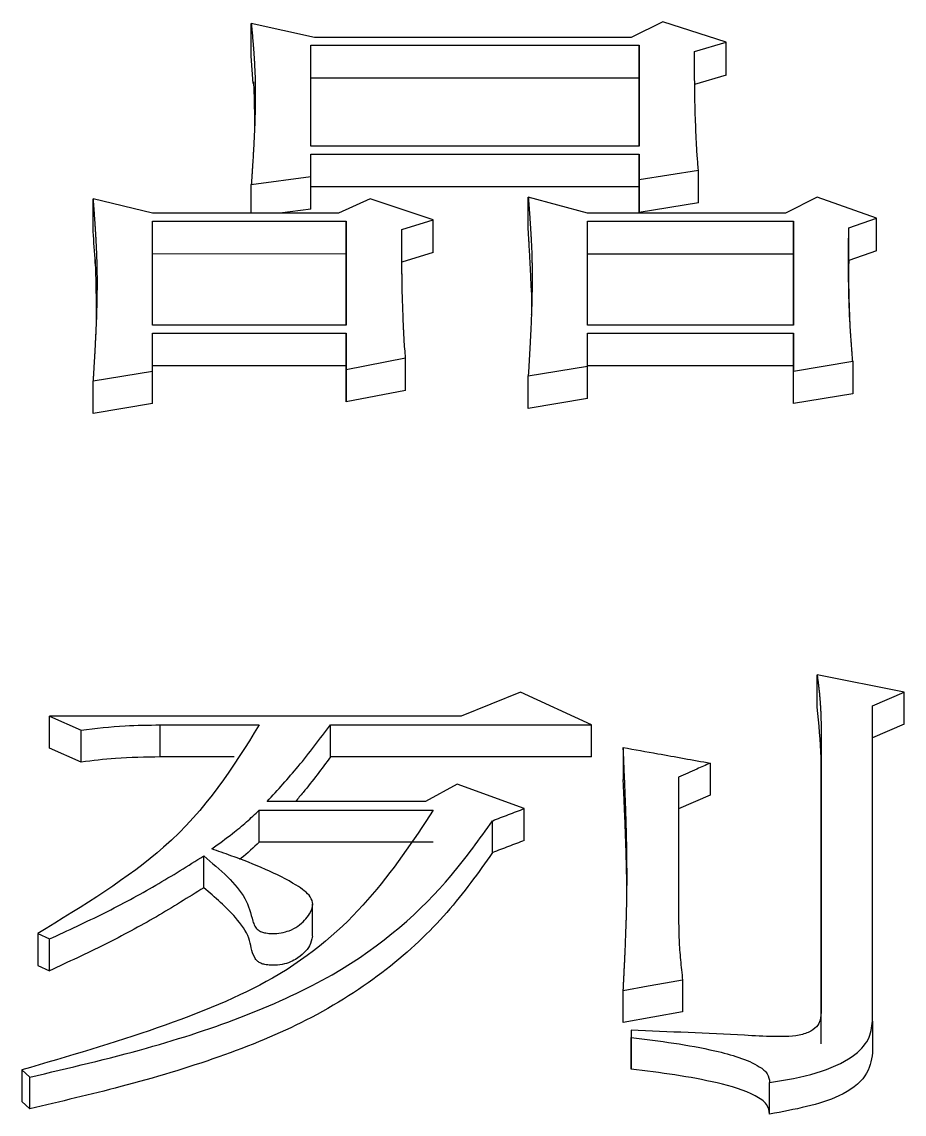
# Model space of a CAD drawing. Header units: millimetres. Extents: x 2371 to 4515, y 843 to 2359.
# Drawn here: x 2886.56 to 2888.972, y 2134.57 to 2137.557 of the extents above; entities that cross this region are included whole.
import ezdxf

# ---------------------------------------------------------------- set-up
doc = ezdxf.new("R2010")
doc.units = ezdxf.units.MM

msp = doc.modelspace()

# ---------------------------------------------------------------- linework, layer by layer
at = {"color": 7, "linetype": 'Continuous', "lineweight": 25}
for p, q in [((2887.1873, 2137.4629), (2887.1873, 2137.5529)), ((2887.3604, 2137.5146), (2887.1873, 2137.5529)), ((2888.3123, 2137.5572), (2888.2258, 2137.5145)), ((2888.4854, 2137.5017), (2888.3123, 2137.5572)), ((2888.2258, 2137.5145), (2887.3604, 2137.5146)), ((2887.3496, 2137.4932), (2888.2474, 2137.4932)), ((2888.2474, 2137.4032), (2888.2474, 2137.4932)), ((2888.3988, 2137.4761), (2888.4854, 2137.5017)), ((2888.4854, 2137.4117), (2888.4854, 2137.5017)), ((2887.1925, 2137.3883), (2887.1873, 2137.4629)), ((2888.2474, 2137.4032), (2887.3496, 2137.4032)), ((2888.4854, 2137.4117), (2888.3988, 2137.3861)), ((2888.2474, 2137.2172), (2887.3496, 2137.2172)), ((2887.3496, 2137.1344), (2887.3496, 2137.1955)), ((2887.3496, 2137.1955), (2888.2474, 2137.1955)), ((2888.2474, 2137.1955), (2888.2474, 2137.1257)), ((2888.2474, 2137.1059), (2888.2474, 2137.1955)), ((2887.1873, 2137.1126), (2887.3496, 2137.1344)), ((2887.3496, 2137.0449), (2887.3496, 2137.1344)), ((2888.2474, 2137.1257), (2888.4097, 2137.1519)), ((2888.2474, 2137.1257), (2888.2474, 2137.0362)), ((2888.4097, 2137.0624), (2888.4097, 2137.1519)), ((2887.1873, 2137.0337), (2887.1873, 2137.1126)), ((2888.2474, 2137.1059), (2887.3496, 2137.1059)), ((2888.2474, 2137.0362), (2888.2474, 2137.1059)), ((2886.7546, 2136.9838), (2886.7546, 2137.0732)), ((2886.9169, 2137.0337), (2886.7546, 2137.0732)), ((2887.5118, 2137.0732), (2887.4253, 2137.0337)), ((2887.6849, 2137.0161), (2887.5118, 2137.0732)), ((2887.9445, 2136.9881), (2887.9445, 2137.0775)), ((2888.1068, 2137.0337), (2887.9445, 2137.0775)), ((2888.7342, 2137.0775), (2888.6476, 2137.0336)), ((2888.8964, 2137.0204), (2888.7342, 2137.0775)), ((2887.3496, 2137.0449), (2887.2657, 2137.0337)), ((2888.4097, 2137.0624), (2888.2474, 2137.0362)), ((2887.4253, 2137.0337), (2886.9169, 2137.0337)), ((2886.9169, 2137.0117), (2887.4469, 2137.0117)), ((2886.9169, 2136.7278), (2886.9169, 2137.0117)), ((2887.4469, 2137.0117), (2887.4469, 2136.7278)), ((2887.4469, 2136.9223), (2887.4469, 2137.0117)), ((2887.5984, 2136.9897), (2887.6849, 2137.0161)), ((2887.6849, 2136.9267), (2887.6849, 2137.0161)), ((2888.6476, 2137.0336), (2888.1068, 2137.0337)), ((2888.1068, 2137.0117), (2888.6693, 2137.0117)), ((2888.1068, 2136.7278), (2888.1068, 2137.0117)), ((2888.6693, 2137.0117), (2888.6693, 2136.7278)), ((2888.6693, 2136.9223), (2888.6693, 2137.0117)), ((2888.8207, 2136.994), (2888.8964, 2137.0204)), ((2888.8964, 2136.9311), (2888.8964, 2137.0204)), ((2888.8207, 2136.9047), (2888.8207, 2136.994)), ((2887.4469, 2136.9223), (2886.9169, 2136.9224)), ((2887.4469, 2136.7278), (2887.4469, 2136.9223)), ((2887.6849, 2136.9267), (2887.5984, 2136.9004)), ((2888.6693, 2136.9223), (2888.1068, 2136.9223)), ((2888.6693, 2136.7278), (2888.6693, 2136.9223)), ((2888.8964, 2136.9311), (2888.8207, 2136.9047)), ((2888.8207, 2136.9047), (2888.8207, 2136.8967)), ((2887.5996, 2136.8506), (2887.5992, 2136.8817)), ((2887.4469, 2136.7278), (2886.9169, 2136.7278)), ((2888.6693, 2136.7278), (2888.1068, 2136.7278)), ((2886.9169, 2136.6022), (2886.9169, 2136.7055)), ((2886.9169, 2136.7055), (2887.4469, 2136.7055)), ((2887.4469, 2136.7055), (2887.4469, 2136.6067)), ((2887.4469, 2136.6165), (2887.4469, 2136.7055)), ((2888.1068, 2136.7054), (2888.6693, 2136.7054)), ((2888.1068, 2136.6157), (2888.1068, 2136.7054)), ((2888.6693, 2136.7054), (2888.6693, 2136.6022)), ((2888.6693, 2136.6165), (2888.6693, 2136.7054)), ((2887.4469, 2136.6165), (2886.9169, 2136.6165)), ((2887.4469, 2136.6067), (2887.6092, 2136.6382)), ((2887.4469, 2136.5179), (2887.4469, 2136.6165)), ((2887.6092, 2136.5493), (2887.6092, 2136.6382)), ((2888.6693, 2136.6165), (2888.1068, 2136.6165)), ((2888.6693, 2136.6022), (2888.8315, 2136.6292)), ((2888.6693, 2136.5134), (2888.6693, 2136.6165)), ((2888.8315, 2136.6292), (2888.8315, 2136.5403)), ((2886.7546, 2136.5752), (2886.9169, 2136.6022)), ((2886.9169, 2136.5134), (2886.9169, 2136.6022)), ((2887.4469, 2136.6067), (2887.4469, 2136.5179)), ((2887.9445, 2136.5887), (2888.1068, 2136.6157)), ((2887.9445, 2136.4999), (2887.9445, 2136.5887)), ((2888.1068, 2136.5269), (2888.1068, 2136.6157)), ((2888.6693, 2136.5134), (2888.6693, 2136.6022)), ((2886.7546, 2136.4864), (2886.7546, 2136.5752)), ((2887.6092, 2136.5493), (2887.4469, 2136.5179)), ((2888.1068, 2136.5269), (2887.9445, 2136.4999)), ((2888.8315, 2136.5403), (2888.6693, 2136.5134)), ((2886.9169, 2136.5134), (2886.7546, 2136.4864)), ((2888.9722, 2135.7241), (2888.7342, 2135.7712)), ((2888.7342, 2135.6835), (2888.7342, 2135.7712)), ((2887.9229, 2135.7242), (2887.7606, 2135.6581)), ((2888.1176, 2135.6344), (2887.9229, 2135.7242)), ((2888.8856, 2135.6864), (2888.9722, 2135.7241)), ((2888.9722, 2135.6365), (2888.9722, 2135.7241)), ((2888.8857, 2134.8241), (2888.8856, 2135.6864)), ((2886.6356, 2135.6581), (2886.7222, 2135.6203)), ((2887.7606, 2135.6581), (2886.6356, 2135.6581)), ((2886.6356, 2135.5705), (2886.6356, 2135.6581)), ((2886.9385, 2135.6345), (2887.2089, 2135.6345)), ((2886.9385, 2135.5469), (2886.9385, 2135.6345)), ((2887.4037, 2135.6345), (2888.1176, 2135.6344)), ((2887.4037, 2135.5469), (2887.4037, 2135.6345)), ((2888.1176, 2135.5469), (2888.1176, 2135.6344)), ((2888.9722, 2135.6365), (2888.8856, 2135.5988)), ((2886.7222, 2135.5327), (2886.7222, 2135.6203)), ((2888.2042, 2135.5728), (2888.2041, 2135.4854)), ((2886.7222, 2135.5327), (2886.6356, 2135.5705)), ((2887.1405, 2135.5469), (2886.9385, 2135.5469)), ((2888.1176, 2135.5469), (2887.4037, 2135.5469)), ((2888.745, 2135.5443), (2888.745, 2134.8486)), ((2888.745, 2135.509), (2888.745, 2135.5443)), ((2888.4421, 2135.5301), (2888.4421, 2135.4427)), ((2888.3556, 2135.492), (2888.3556, 2135.0976)), ((2888.745, 2135.4569), (2888.745, 2135.509)), ((2887.7498, 2135.4729), (2887.6633, 2135.4252)), ((2887.9337, 2135.406), (2887.7498, 2135.4729)), ((2888.745, 2134.7621), (2888.745, 2135.4569)), ((2887.6633, 2135.4252), (2887.2306, 2135.4252)), ((2888.4421, 2135.4427), (2888.3556, 2135.4046)), ((2887.209, 2135.4013), (2887.6849, 2135.4013)), ((2887.209, 2135.314), (2887.209, 2135.4013)), ((2887.9337, 2135.3188), (2887.9337, 2135.406)), ((2887.8471, 2135.2853), (2887.8471, 2135.3725)), ((2887.6849, 2135.314), (2887.209, 2135.314)), ((2887.0575, 2135.1894), (2887.0575, 2135.2765)), ((2887.355, 2135.0569), (2887.355, 2135.1439)), ((2886.6032, 2135.0637), (2886.6356, 2135.0491)), ((2886.6032, 2135.0637), (2886.6032, 2134.9768)), ((2886.6356, 2134.9623), (2886.6356, 2135.0491)), ((2886.6032, 2134.9768), (2886.6356, 2134.9623)), ((2888.3664, 2134.9368), (2888.3664, 2134.8502)), ((2888.2042, 2134.8209), (2888.2042, 2134.9075)), ((2888.3664, 2134.8502), (2888.2042, 2134.8209)), ((2888.8857, 2134.8241), (2888.8857, 2134.7376)), ((2888.2258, 2134.7995), (2888.2258, 2134.7798)), ((2888.2258, 2134.7995), (2888.2258, 2134.713)), ((2888.2258, 2134.6934), (2888.2258, 2134.7798)), ((2886.5599, 2134.6911), (2886.5599, 2134.6047)), ((2886.5599, 2134.6911), (2886.5815, 2134.6713)), ((2888.6044, 2134.5701), (2888.6044, 2134.6564)), ((2886.5599, 2134.6047), (2886.5815, 2134.585))]:
    msp.add_line(p, q, dxfattribs=at)
at = {"color": 7, "linetype": 'Continuous', "lineweight": 25, "flags": 128}
for points in [[(2888.3664, 2134.9368), (2888.3194, 2134.9283), (2888.2724, 2134.9198), (2888.2042, 2134.9075)], [(2886.5815, 2134.585), (2886.5815, 2134.6236), (2886.5815, 2134.6475), (2886.5815, 2134.6713)]]:
    msp.add_lwpolyline(points, dxfattribs=at)
at = {"color": 7, "linetype": 'Continuous', "lineweight": 25}
for points, knots in [([(2887.1873, 2137.5529), (2887.1876, 2137.5499), (2887.1881, 2137.5437), (2887.1888, 2137.5361), (2887.1895, 2137.5284), (2887.19, 2137.5222), (2887.1907, 2137.5145), (2887.1912, 2137.5084), (2887.1919, 2137.5007), (2887.1924, 2137.4945), (2887.193, 2137.4868), (2887.1935, 2137.4806), (2887.194, 2137.4729), (2887.1945, 2137.4668), (2887.195, 2137.459), (2887.1954, 2137.4529), (2887.1958, 2137.4451), (2887.1962, 2137.4389), (2887.1965, 2137.4312), (2887.1968, 2137.425), (2887.1971, 2137.4188), (2887.1973, 2137.4126), (2887.1975, 2137.4064), (2887.1977, 2137.3987), (2887.1979, 2137.3925), (2887.198, 2137.3847), (2887.1981, 2137.3785), (2887.1982, 2137.3708), (2887.1982, 2137.3645), (2887.1982, 2137.3568), (2887.1982, 2137.3505), (2887.1982, 2137.3428), (2887.198, 2137.3257), (2887.1976, 2137.3038), (2887.1968, 2137.282), (2887.1964, 2137.2695), (2887.196, 2137.2617), (2887.1957, 2137.2539), (2887.1954, 2137.2476), (2887.195, 2137.2398), (2887.1947, 2137.2335), (2887.1943, 2137.2257), (2887.194, 2137.2194), (2887.1936, 2137.2116), (2887.1932, 2137.2053), (2887.1927, 2137.1975), (2887.1924, 2137.1912), (2887.1919, 2137.1833), (2887.1915, 2137.1771), (2887.1911, 2137.1708), (2887.1907, 2137.1645), (2887.1903, 2137.1582), (2887.1898, 2137.1503), (2887.1894, 2137.1441), (2887.1889, 2137.1362), (2887.1885, 2137.1299), (2887.1879, 2137.1215), (2887.1875, 2137.1163), (2887.1873, 2137.1126)], [0, 0, 0, 0, 0.021203, 0.042406, 0.053008, 0.074211, 0.084813, 0.106016, 0.116618, 0.137821, 0.148423, 0.169626, 0.180228, 0.201431, 0.212032, 0.233236, 0.243837, 0.265041, 0.275642, 0.296845, 0.307447, 0.318049, 0.339252, 0.349854, 0.371057, 0.381658, 0.402862, 0.413463, 0.434667, 0.445268, 0.466472, 0.477073, 0.498276, 0.58309, 0.625497, 0.6467, 0.667903, 0.678505, 0.699708, 0.71031, 0.731513, 0.742114, 0.763318, 0.773919, 0.795123, 0.805724, 0.826927, 0.837529, 0.858732, 0.869334, 0.879936, 0.901139, 0.91174, 0.932944, 0.943545, 0.964749, 0.97535, 1, 1, 1, 1]), ([(2887.3496, 2137.2172), (2887.3496, 2137.2635), (2887.3496, 2137.3561), (2887.3496, 2137.4475), (2887.3496, 2137.4932)], [0, 0, 0, 0, 0.4999959, 1, 1, 1, 1]), ([(2888.2474, 2137.4932), (2888.2474, 2137.4475), (2888.2474, 2137.3561), (2888.2474, 2137.2635), (2888.2474, 2137.2172)], [0, 0, 0, 0, 0.4999959, 1, 1, 1, 1]), ([(2888.4097, 2137.1519), (2888.4086, 2137.1645), (2888.4072, 2137.1804), (2888.4058, 2137.1993), (2888.4052, 2137.2088), (2888.4042, 2137.2277), (2888.4025, 2137.2687), (2888.4007, 2137.3127), (2888.4001, 2137.3472), (2888.4, 2137.3581), (2888.3999, 2137.3644), (2888.3998, 2137.3691), (2888.3997, 2137.3738), (2888.3997, 2137.3784), (2888.3996, 2137.3831), (2888.3995, 2137.3878), (2888.3995, 2137.3925), (2888.3994, 2137.3972), (2888.3994, 2137.4019), (2888.3993, 2137.4066), (2888.3993, 2137.4128), (2888.3992, 2137.419), (2888.3992, 2137.4253), (2888.3991, 2137.4299), (2888.3991, 2137.4338), (2888.3991, 2137.437), (2888.3991, 2137.4393), (2888.3991, 2137.4416), (2888.399, 2137.444), (2888.399, 2137.4471), (2888.399, 2137.4502), (2888.399, 2137.4533), (2888.399, 2137.4556), (2888.3989, 2137.458), (2888.3989, 2137.4603), (2888.3989, 2137.4626), (2888.3989, 2137.465), (2888.3989, 2137.4673), (2888.3989, 2137.4696), (2888.3989, 2137.4726), (2888.3988, 2137.4747), (2888.3988, 2137.4761)], [0, 0, 0, 0, 0.1161503, 0.1451879, 0.1742255, 0.2032631, 0.3194139, 0.5517156, 0.6097907, 0.6388283, 0.653347, 0.6678658, 0.6823846, 0.6969034, 0.7114221, 0.7259409, 0.7404597, 0.7549785, 0.7694972, 0.784016, 0.7985348, 0.8275724, 0.8420911, 0.8566099, 0.8711287, 0.8783881, 0.8856475, 0.8929069, 0.9001662, 0.9074256, 0.9219444, 0.9292038, 0.9364632, 0.9437226, 0.950982, 0.9582413, 0.9655007, 0.9727601, 0.9800195, 0.9872789, 1, 1, 1, 1]), ([(2887.1933, 2137.3931), (2887.1933, 2137.3932), (2887.1931, 2137.3954), (2887.1975, 2137.2872), (2887.1958, 2137.2533), (2887.1948, 2137.2349)], [0, 0, 0, 0, 0.01145, 0.464143, 1, 1, 1, 1]), ([(2888.2474, 2137.2172), (2888.2474, 2137.2335), (2888.2474, 2137.2959), (2888.2474, 2137.3576), (2888.2474, 2137.4032)], [0, 0, 0, 0, 0.260576, 1, 1, 1, 1]), ([(2886.7546, 2137.0732), (2886.7548, 2137.07), (2886.7552, 2137.0652), (2886.7557, 2137.0588), (2886.756, 2137.0541), (2886.7564, 2137.0493), (2886.7567, 2137.0445), (2886.757, 2137.0397), (2886.7574, 2137.0349), (2886.7577, 2137.0301), (2886.7581, 2137.0253), (2886.7584, 2137.0205), (2886.7587, 2137.0157), (2886.7592, 2137.0094), (2886.7596, 2137.003), (2886.76, 2136.9966), (2886.7603, 2136.9918), (2886.7606, 2136.987), (2886.761, 2136.9806), (2886.7615, 2136.9725), (2886.762, 2136.9629), (2886.7625, 2136.9533), (2886.763, 2136.9437), (2886.7635, 2136.934), (2886.7639, 2136.9244), (2886.7642, 2136.9148), (2886.7645, 2136.9051), (2886.7648, 2136.8954), (2886.7651, 2136.8858), (2886.7652, 2136.8761), (2886.7654, 2136.8632), (2886.7655, 2136.8503), (2886.7655, 2136.8374), (2886.7654, 2136.818), (2886.765, 2136.7889), (2886.7641, 2136.7597), (2886.7633, 2136.737), (2886.7626, 2136.7207), (2886.7619, 2136.7045), (2886.7612, 2136.6914), (2886.7607, 2136.6817), (2886.7603, 2136.6735), (2886.76, 2136.667), (2886.7597, 2136.6621), (2886.7594, 2136.6572), (2886.7592, 2136.6523), (2886.7589, 2136.6474), (2886.7586, 2136.6425), (2886.7583, 2136.6376), (2886.7579, 2136.6311), (2886.7576, 2136.6246), (2886.7572, 2136.618), (2886.7569, 2136.6139), (2886.7567, 2136.6107), (2886.7566, 2136.6082), (2886.7565, 2136.6058), (2886.7563, 2136.6033), (2886.7562, 2136.6009), (2886.756, 2136.5976), (2886.7558, 2136.5943), (2886.7556, 2136.591), (2886.7554, 2136.5886), (2886.7553, 2136.5861), (2886.7551, 2136.5837), (2886.755, 2136.5812), (2886.7548, 2136.5784), (2886.7547, 2136.5764), (2886.7546, 2136.5752)], [0, 0, 0, 0, 0.019469, 0.029204, 0.038938, 0.048673, 0.058408, 0.068142, 0.077877, 0.087611, 0.097346, 0.107081, 0.116815, 0.12655, 0.146019, 0.155754, 0.165488, 0.175223, 0.184958, 0.204427, 0.223896, 0.243365, 0.262835, 0.282304, 0.301773, 0.321242, 0.340712, 0.360181, 0.37965, 0.399119, 0.418589, 0.457527, 0.476996, 0.496466, 0.574343, 0.65222, 0.67169, 0.710628, 0.749567, 0.769036, 0.788505, 0.807974, 0.817709, 0.827444, 0.837178, 0.846913, 0.856647, 0.866382, 0.876117, 0.885851, 0.90532, 0.915055, 0.92479, 0.929657, 0.934524, 0.939392, 0.944259, 0.949126, 0.953994, 0.963728, 0.968595, 0.973463, 0.97833, 0.983197, 0.988065, 0.992932, 1, 1, 1, 1]), ([(2887.9445, 2137.0775), (2887.9447, 2137.0752), (2887.945, 2137.0717), (2887.9453, 2137.067), (2887.9456, 2137.0634), (2887.9459, 2137.0599), (2887.9461, 2137.0564), (2887.9464, 2137.0529), (2887.9467, 2137.0493), (2887.9469, 2137.0458), (2887.9472, 2137.0423), (2887.9474, 2137.0387), (2887.9477, 2137.0352), (2887.948, 2137.0317), (2887.9482, 2137.0281), (2887.9485, 2137.0246), (2887.9488, 2137.0199), (2887.9491, 2137.0152), (2887.9494, 2137.0105), (2887.9497, 2137.0069), (2887.9499, 2137.0034), (2887.9501, 2136.9998), (2887.9504, 2136.9963), (2887.9506, 2136.9928), (2887.9508, 2136.9892), (2887.951, 2136.9857), (2887.9513, 2136.9821), (2887.9515, 2136.9786), (2887.9517, 2136.975), (2887.9519, 2136.9703), (2887.9522, 2136.9656), (2887.9524, 2136.9608), (2887.9528, 2136.9537), (2887.9535, 2136.9384), (2887.9542, 2136.9194), (2887.9546, 2136.9028), (2887.9548, 2136.8945), (2887.9548, 2136.8897), (2887.9549, 2136.8861), (2887.9549, 2136.8826), (2887.955, 2136.879), (2887.955, 2136.8754), (2887.955, 2136.8719), (2887.955, 2136.8683), (2887.9551, 2136.8635), (2887.9551, 2136.8588), (2887.9551, 2136.854), (2887.955, 2136.8505), (2887.955, 2136.8469), (2887.955, 2136.8433), (2887.955, 2136.8397), (2887.955, 2136.8362), (2887.9549, 2136.8326), (2887.9549, 2136.829), (2887.9548, 2136.8254), (2887.9548, 2136.8219), (2887.9547, 2136.8183), (2887.9547, 2136.8147), (2887.9546, 2136.8111), (2887.9545, 2136.8075), (2887.9544, 2136.8028), (2887.9543, 2136.798), (2887.9542, 2136.7932), (2887.9541, 2136.7896), (2887.954, 2136.786), (2887.9539, 2136.7825), (2887.9538, 2136.7789), (2887.9536, 2136.7717), (2887.9531, 2136.7561), (2887.9524, 2136.737), (2887.9516, 2136.7202), (2887.9512, 2136.7118), (2887.951, 2136.707), (2887.9508, 2136.7034), (2887.9507, 2136.6998), (2887.9505, 2136.6962), (2887.9503, 2136.6926), (2887.9501, 2136.689), (2887.9499, 2136.6842), (2887.9496, 2136.6794), (2887.9494, 2136.6746), (2887.9492, 2136.671), (2887.949, 2136.6674), (2887.9488, 2136.6637), (2887.9486, 2136.6601), (2887.9484, 2136.6565), (2887.9482, 2136.6529), (2887.948, 2136.6493), (2887.9478, 2136.6457), (2887.9476, 2136.6421), (2887.9474, 2136.6385), (2887.9471, 2136.6337), (2887.9468, 2136.6288), (2887.9466, 2136.624), (2887.9464, 2136.6204), (2887.9462, 2136.6168), (2887.9459, 2136.6132), (2887.9457, 2136.6095), (2887.9455, 2136.6059), (2887.9453, 2136.6023), (2887.9451, 2136.5987), (2887.9448, 2136.5941), (2887.9446, 2136.5908), (2887.9445, 2136.5887)], [0, 0, 0, 0, 0.014624, 0.021936, 0.029248, 0.036561, 0.043873, 0.051185, 0.058497, 0.065809, 0.073121, 0.080433, 0.087745, 0.095057, 0.102369, 0.109682, 0.116994, 0.131618, 0.13893, 0.146242, 0.153554, 0.160866, 0.168178, 0.17549, 0.182803, 0.190115, 0.197427, 0.204739, 0.212051, 0.219363, 0.233987, 0.241299, 0.248611, 0.27786, 0.336357, 0.365605, 0.38023, 0.387542, 0.394854, 0.402166, 0.409478, 0.41679, 0.424102, 0.431414, 0.438727, 0.453351, 0.460663, 0.467975, 0.475287, 0.482599, 0.489911, 0.497223, 0.504535, 0.511848, 0.51916, 0.526472, 0.533784, 0.541096, 0.548408, 0.55572, 0.563032, 0.577656, 0.584969, 0.592281, 0.599593, 0.606905, 0.614217, 0.621529, 0.650778, 0.709274, 0.738523, 0.753147, 0.760459, 0.767771, 0.775083, 0.782395, 0.789708, 0.79702, 0.804332, 0.818956, 0.826268, 0.83358, 0.840892, 0.848204, 0.855516, 0.862829, 0.870141, 0.877453, 0.884765, 0.892077, 0.899389, 0.906701, 0.921325, 0.928638, 0.93595, 0.943262, 0.950574, 0.957886, 0.965198, 0.97251, 0.979822, 0.987134, 1, 1, 1, 1]), ([(2886.7607, 2136.8959), (2886.7606, 2136.897), (2886.7592, 2136.9264), (2886.7569, 2136.9556), (2886.7546, 2136.9838)], [0, 0, 0, 0, 0.037434, 1, 1, 1, 1]), ([(2887.6092, 2136.6382), (2887.6077, 2136.6548), (2887.6055, 2136.6797), (2887.604, 2136.7087), (2887.6034, 2136.7231), (2887.6028, 2136.7376), (2887.601, 2136.781), (2887.5999, 2136.8242), (2887.5994, 2136.8612), (2887.5993, 2136.8673), (2887.5992, 2136.8735), (2887.5992, 2136.8796), (2887.5991, 2136.8848), (2887.599, 2136.8899), (2887.599, 2136.895), (2887.5989, 2136.9012), (2887.5989, 2136.9073), (2887.5988, 2136.9124), (2887.5988, 2136.9175), (2887.5987, 2136.9226), (2887.5987, 2136.9288), (2887.5987, 2136.9339), (2887.5986, 2136.939), (2887.5986, 2136.9441), (2887.5986, 2136.9492), (2887.5986, 2136.9533), (2887.5985, 2136.9564), (2887.5985, 2136.9594), (2887.5985, 2136.962), (2887.5985, 2136.9645), (2887.5985, 2136.9671), (2887.5985, 2136.9701), (2887.5984, 2136.9727), (2887.5984, 2136.9752), (2887.5984, 2136.9778), (2887.5984, 2136.9808), (2887.5984, 2136.9834), (2887.5984, 2136.9863), (2887.5984, 2136.9883), (2887.5984, 2136.9897)], [0, 0, 0, 0, 0.1404896, 0.2107353, 0.2458577, 0.2634189, 0.3336637, 0.6146474, 0.6322086, 0.6497698, 0.667331, 0.6848922, 0.7024533, 0.7112339, 0.7287951, 0.7463563, 0.7639175, 0.7814787, 0.7902593, 0.8078205, 0.8253817, 0.8429429, 0.8517235, 0.8692847, 0.8868458, 0.8956264, 0.904407, 0.9131876, 0.9219682, 0.9263585, 0.9351391, 0.9439197, 0.9527003, 0.9570906, 0.9658712, 0.9746518, 0.9834324, 0.9878227, 1, 1, 1, 1]), ([(2887.9532, 2136.8178), (2887.9531, 2136.822), (2887.9526, 2136.8356), (2887.9518, 2136.854), (2887.9511, 2136.8705), (2887.9506, 2136.88), (2887.9503, 2136.8871), (2887.9499, 2136.8942), (2887.9495, 2136.9013), (2887.9491, 2136.9083), (2887.9487, 2136.9154), (2887.9484, 2136.9225), (2887.948, 2136.9296), (2887.9476, 2136.9366), (2887.947, 2136.9461), (2887.9465, 2136.9555), (2887.9459, 2136.9649), (2887.9455, 2136.972), (2887.945, 2136.9797), (2887.9447, 2136.9851), (2887.9445, 2136.9881)], [0, 0, 0, 0, 0.0725302, 0.2389621, 0.3221779, 0.3637859, 0.4053938, 0.4470017, 0.4886096, 0.5302176, 0.5718255, 0.6134334, 0.6550413, 0.6966493, 0.7382572, 0.821473, 0.863081, 0.9046889, 0.9462968, 1, 1, 1, 1]), ([(2888.8315, 2136.6292), (2888.8314, 2136.6312), (2888.8309, 2136.6374), (2888.8303, 2136.6456), (2888.8297, 2136.6538), (2888.829, 2136.662), (2888.8283, 2136.6722), (2888.8274, 2136.6845), (2888.8265, 2136.6967), (2888.8258, 2136.7069), (2888.8249, 2136.7212), (2888.8233, 2136.7478), (2888.8221, 2136.7763), (2888.8214, 2136.7987), (2888.8211, 2136.8088), (2888.8209, 2136.819), (2888.8207, 2136.8312), (2888.8205, 2136.8433), (2888.8203, 2136.8555), (2888.8202, 2136.8677), (2888.8202, 2136.8798), (2888.8201, 2136.8899), (2888.8201, 2136.9), (2888.8201, 2136.9101), (2888.8202, 2136.9202), (2888.8202, 2136.9283), (2888.8202, 2136.9344), (2888.8203, 2136.9404), (2888.8203, 2136.9465), (2888.8204, 2136.9525), (2888.8204, 2136.9586), (2888.8205, 2136.9646), (2888.8205, 2136.9706), (2888.8206, 2136.9757), (2888.8206, 2136.9797), (2888.8206, 2136.9822), (2888.8206, 2136.9847), (2888.8207, 2136.9872), (2888.8207, 2136.9905), (2888.8207, 2136.9928), (2888.8207, 2136.994)], [0, 0, 0, 0, 0.016701, 0.050103, 0.066804, 0.083505, 0.116907, 0.150309, 0.183711, 0.217114, 0.233815, 0.300619, 0.434229, 0.467631, 0.484332, 0.517734, 0.551136, 0.584538, 0.617941, 0.651343, 0.684745, 0.718147, 0.734848, 0.76825, 0.801652, 0.818353, 0.835054, 0.851755, 0.868456, 0.885157, 0.901858, 0.918559, 0.93526, 0.951962, 0.960312, 0.968663, 0.972838, 0.981188, 0.989539, 1, 1, 1, 1]), ([(2886.7597, 2136.9127), (2886.7597, 2136.9122), (2886.7603, 2136.8993), (2886.7648, 2136.7747), (2886.7627, 2136.7248), (2886.7614, 2136.6961)], [0, 0, 0, 0, 0.017281, 0.434868, 1, 1, 1, 1]), ([(2888.8243, 2136.7317), (2888.823, 2136.7665), (2888.8211, 2136.8185), (2888.8207, 2136.871), (2888.8207, 2136.9025), (2888.8207, 2136.9022), (2888.8207, 2136.9021)], [0, 0, 0, 0, 0.575054, 0.859765, 0.986342, 1, 1, 1, 1]), ([(2887.9531, 2136.8234), (2887.9533, 2136.8149), (2887.9536, 2136.8002), (2887.9534, 2136.7735), (2887.9532, 2136.7628), (2887.953, 2136.755), (2887.9531, 2136.7565), (2887.9531, 2136.7567)], [0, 0, 0, 0, 0.42739, 0.739117, 0.908863, 0.989824, 1, 1, 1, 1]), ([(2888.7342, 2135.7712), (2888.7347, 2135.7677), (2888.7356, 2135.7607), (2888.7368, 2135.7519), (2888.7377, 2135.7449), (2888.7386, 2135.7378), (2888.7394, 2135.7308), (2888.7401, 2135.7238), (2888.7408, 2135.7167), (2888.7415, 2135.7097), (2888.742, 2135.7026), (2888.7424, 2135.6973), (2888.7429, 2135.6903), (2888.7433, 2135.6832), (2888.7438, 2135.6744), (2888.7441, 2135.6673), (2888.7444, 2135.6603), (2888.7446, 2135.6532), (2888.7448, 2135.6461), (2888.745, 2135.6391), (2888.7451, 2135.6338), (2888.7452, 2135.6284), (2888.7452, 2135.6231), (2888.7453, 2135.6178), (2888.7453, 2135.6134), (2888.7454, 2135.6099), (2888.7454, 2135.6063), (2888.7454, 2135.6028), (2888.7454, 2135.5992), (2888.7454, 2135.5957), (2888.7454, 2135.5921), (2888.7454, 2135.5886), (2888.7453, 2135.585), (2888.7453, 2135.5815), (2888.7453, 2135.5779), (2888.7453, 2135.5744), (2888.7453, 2135.5708), (2888.7452, 2135.5673), (2888.7452, 2135.5637), (2888.7452, 2135.5602), (2888.7451, 2135.5566), (2888.7451, 2135.5532), (2888.7451, 2135.5491), (2888.745, 2135.5459), (2888.745, 2135.5443)], [0, 0, 0, 0, 0.046719, 0.093437, 0.116797, 0.140156, 0.186875, 0.210234, 0.233594, 0.280313, 0.303672, 0.327031, 0.350391, 0.397109, 0.420469, 0.467188, 0.490547, 0.513906, 0.560625, 0.583984, 0.607344, 0.630703, 0.654062, 0.677422, 0.700781, 0.712461, 0.72414, 0.7475, 0.759179, 0.770859, 0.794218, 0.805898, 0.817578, 0.840937, 0.852617, 0.864296, 0.887656, 0.899335, 0.911015, 0.934374, 0.946054, 0.957734, 0.978867, 1, 1, 1, 1]), ([(2888.745, 2135.4569), (2888.7455, 2135.486), (2888.7468, 2135.5618), (2888.739, 2135.6371), (2888.7342, 2135.6835)], [0, 0, 0, 0, 0.3832008, 1, 1, 1, 1]), ([(2887.2089, 2135.6345), (2887.1373, 2135.5193), (2887.0082, 2135.3117), (2886.728, 2135.1401), (2886.6032, 2135.0637)], [0, 0, 0, 0, 0.554519, 1, 1, 1, 1]), ([(2886.7222, 2135.6203), (2886.7619, 2135.625), (2886.8331, 2135.6334), (2886.9062, 2135.6341), (2886.9385, 2135.6345)], [0, 0, 0, 0, 0.558835, 1, 1, 1, 1]), ([(2887.2306, 2135.4252), (2887.2596, 2135.4569), (2887.3056, 2135.5072), (2887.3608, 2135.5774), (2887.3894, 2135.6155), (2887.4037, 2135.6345)], [0, 0, 0, 0, 0.459907, 0.729904, 1, 1, 1, 1]), ([(2888.2042, 2134.9075), (2888.2043, 2134.9097), (2888.2044, 2134.913), (2888.2047, 2134.9175), (2888.2048, 2134.9208), (2888.205, 2134.9241), (2888.2052, 2134.9274), (2888.2053, 2134.9307), (2888.2055, 2134.9341), (2888.2057, 2134.9374), (2888.2058, 2134.9407), (2888.206, 2134.944), (2888.2062, 2134.9484), (2888.2065, 2134.954), (2888.2068, 2134.9606), (2888.2071, 2134.9672), (2888.2074, 2134.9739), (2888.2078, 2134.9805), (2888.2081, 2134.9871), (2888.2084, 2134.9937), (2888.2088, 2135.0026), (2888.2093, 2135.0136), (2888.2099, 2135.0268), (2888.2104, 2135.04), (2888.2109, 2135.0532), (2888.2116, 2135.0708), (2888.2123, 2135.0884), (2888.2129, 2135.1104), (2888.2135, 2135.1324), (2888.214, 2135.1587), (2888.2144, 2135.1849), (2888.2145, 2135.2112), (2888.2145, 2135.233), (2888.2144, 2135.2505), (2888.2143, 2135.2636), (2888.2141, 2135.2766), (2888.2139, 2135.2897), (2888.2137, 2135.3028), (2888.2135, 2135.3158), (2888.2132, 2135.3289), (2888.2129, 2135.3419), (2888.2126, 2135.3549), (2888.2121, 2135.3723), (2888.2115, 2135.3896), (2888.2109, 2135.407), (2888.2105, 2135.42), (2888.21, 2135.4329), (2888.2096, 2135.4438), (2888.2093, 2135.4524), (2888.209, 2135.4589), (2888.2088, 2135.4654), (2888.2085, 2135.4718), (2888.2082, 2135.4783), (2888.208, 2135.4848), (2888.2076, 2135.4934), (2888.2072, 2135.502), (2888.2069, 2135.5107), (2888.2066, 2135.5171), (2888.2063, 2135.5236), (2888.206, 2135.53), (2888.2058, 2135.5365), (2888.2055, 2135.5429), (2888.2052, 2135.5494), (2888.2049, 2135.5558), (2888.2046, 2135.5637), (2888.2043, 2135.5693), (2888.2042, 2135.5728)], [0, 0, 0, 0, 0.009839, 0.014759, 0.019678, 0.024598, 0.029518, 0.034437, 0.039357, 0.044276, 0.049196, 0.054116, 0.059035, 0.068874, 0.078714, 0.088553, 0.098392, 0.108231, 0.11807, 0.12791, 0.137749, 0.157427, 0.177105, 0.196784, 0.216462, 0.236141, 0.275497, 0.295176, 0.334533, 0.373889, 0.413246, 0.452603, 0.49196, 0.511638, 0.531317, 0.550995, 0.570673, 0.590352, 0.61003, 0.629709, 0.649387, 0.669065, 0.688744, 0.728101, 0.747779, 0.767457, 0.787136, 0.806814, 0.816653, 0.826493, 0.836332, 0.846171, 0.85601, 0.865849, 0.875689, 0.895367, 0.905206, 0.915045, 0.924884, 0.934724, 0.944563, 0.954402, 0.964241, 0.97408, 0.98392, 1, 1, 1, 1]), ([(2888.2042, 2135.5728), (2888.2357, 2135.5672), (2888.2912, 2135.5572), (2888.3705, 2135.5429), (2888.4183, 2135.5344), (2888.4421, 2135.5301)], [0, 0, 0, 0, 0.397994, 0.698997, 1, 1, 1, 1]), ([(2886.9385, 2135.5469), (2886.8974, 2135.5464), (2886.8242, 2135.5454), (2886.7533, 2135.5366), (2886.7222, 2135.5327)], [0, 0, 0, 0, 0.561086, 1, 1, 1, 1]), ([(2887.4037, 2135.5469), (2887.3796, 2135.5145), (2887.3493, 2135.4737), (2887.3151, 2135.4334), (2887.308, 2135.4252)], [0, 0, 0, 0, 0.794835, 1, 1, 1, 1]), ([(2888.4421, 2135.5301), (2888.4298, 2135.5246), (2888.4092, 2135.5156), (2888.3803, 2135.5029), (2888.3638, 2135.4956), (2888.3556, 2135.492)], [0, 0, 0, 0, 0.428367, 0.714183, 1, 1, 1, 1]), ([(2888.2142, 2135.1759), (2888.2142, 2135.1806), (2888.214, 2135.2028), (2888.2134, 2135.2336), (2888.2123, 2135.277), (2888.2112, 2135.3117), (2888.21, 2135.3463), (2888.209, 2135.3723), (2888.2081, 2135.3939), (2888.2074, 2135.4111), (2888.2068, 2135.424), (2888.2063, 2135.437), (2888.2057, 2135.4499), (2888.205, 2135.466), (2888.2045, 2135.4778), (2888.2041, 2135.4854)], [0, 0, 0, 0, 0.045255, 0.213115, 0.297045, 0.464905, 0.548835, 0.632765, 0.716695, 0.75866, 0.800624, 0.842589, 0.884554, 0.926519, 1, 1, 1, 1]), ([(2887.6849, 2135.4013), (2887.574, 2135.2341), (2887.3716, 2134.929), (2886.8127, 2134.7652), (2886.5599, 2134.6911)], [0, 0, 0, 0, 0.5478251, 1, 1, 1, 1]), ([(2887.0792, 2135.2957), (2887.0986, 2135.3097), (2887.132, 2135.3336), (2887.1744, 2135.3691), (2887.1974, 2135.3906), (2887.209, 2135.4013)], [0, 0, 0, 0, 0.409889, 0.704653, 1, 1, 1, 1]), ([(2887.8472, 2135.3725), (2887.8616, 2135.3781), (2887.8904, 2135.3893), (2887.9193, 2135.4005), (2887.9337, 2135.406)], [0, 0, 0, 0, 0.4999997, 1, 1, 1, 1]), ([(2886.5815, 2134.6713), (2886.6892, 2134.6964), (2886.9921, 2134.7671), (2887.4411, 2134.9357), (2887.705, 2135.1743), (2887.8112, 2135.3224), (2887.8471, 2135.3725)], [0, 0, 0, 0, 0.181249, 0.510223, 0.834429, 1, 1, 1, 1]), ([(2887.209, 2135.314), (2887.1933, 2135.299), (2887.1763, 2135.2828), (2887.1567, 2135.2674), (2887.1552, 2135.2662)], [0, 0, 0, 0, 0.924718, 1, 1, 1, 1]), ([(2887.9337, 2135.3188), (2887.9193, 2135.3132), (2887.8904, 2135.3021), (2887.8616, 2135.2909), (2887.8472, 2135.2853)], [0, 0, 0, 0, 0.5000001, 1, 1, 1, 1]), ([(2887.8471, 2135.2853), (2887.808, 2135.2305), (2887.6909, 2135.0666), (2887.3916, 2134.8201), (2886.9367, 2134.6676), (2886.665, 2134.6044), (2886.5815, 2134.585)], [0, 0, 0, 0, 0.181362, 0.542092, 0.85934, 1, 1, 1, 1]), ([(2886.6356, 2135.0491), (2886.686, 2135.0724), (2886.7872, 2135.1194), (2886.9282, 2135.1954), (2887.0143, 2135.2494), (2887.0575, 2135.2765)], [0, 0, 0, 0, 0.33078, 0.664698, 1, 1, 1, 1]), ([(2887.0575, 2135.2765), (2887.0798, 2135.2575), (2887.1233, 2135.2204), (2887.1751, 2135.161), (2887.1865, 2135.1142), (2887.1957, 2135.085), (2887.2033, 2135.0749), (2887.2143, 2135.0684), (2887.228, 2135.0649), (2887.2468, 2135.0636), (2887.2694, 2135.0654), (2887.2945, 2135.0721), (2887.3237, 2135.0893), (2887.3467, 2135.114), (2887.3579, 2135.1419), (2887.3486, 2135.1702), (2887.2785, 2135.2199), (2887.1795, 2135.26), (2887.0966, 2135.2895), (2887.0792, 2135.2957)], [0, 0, 0, 0, 0.119378, 0.233044, 0.347088, 0.372157, 0.392491, 0.404557, 0.416667, 0.432851, 0.454707, 0.476798, 0.507453, 0.574091, 0.621959, 0.658929, 0.726106, 0.942431, 1, 1, 1, 1]), ([(2887.0575, 2135.1894), (2887.0149, 2135.1627), (2886.9294, 2135.1091), (2886.7883, 2135.0332), (2886.6866, 2134.9859), (2886.6356, 2134.9623)], [0, 0, 0, 0, 0.331031, 0.66482, 1, 1, 1, 1]), ([(2887.3543, 2135.0566), (2887.3524, 2135.0478), (2887.3477, 2135.0252), (2887.3218, 2135.0002), (2887.29, 2134.9837), (2887.266, 2134.978), (2887.2431, 2134.9768), (2887.2252, 2134.9786), (2887.2129, 2134.9823), (2887.2025, 2134.9888), (2887.187, 2135.0117), (2887.1857, 2135.0538), (2887.1388, 2135.119), (2887.0882, 2135.1628), (2887.0575, 2135.1894)], [0, 0, 0, 0, 0.076683, 0.19712, 0.23509, 0.273395, 0.309405, 0.332504, 0.351157, 0.36981, 0.403426, 0.558532, 0.73155, 1, 1, 1, 1]), ([(2888.3556, 2135.0976), (2888.3558, 2135.0806), (2888.3564, 2135.0453), (2888.3602, 2134.9918), (2888.3643, 2134.9552), (2888.3664, 2134.9368)], [0, 0, 0, 0, 0.318332, 0.659091, 1, 1, 1, 1]), ([(2888.7452, 2134.8486), (2888.7447, 2134.8382), (2888.7439, 2134.8215), (2888.725, 2134.8), (2888.6849, 2134.7823), (2888.6146, 2134.7815), (2888.4607, 2134.7899), (2888.3296, 2134.7953), (2888.2258, 2134.7995)], [0, 0, 0, 0, 0.10163, 0.162723, 0.225538, 0.354202, 0.488391, 1, 1, 1, 1]), ([(2888.6044, 2134.6564), (2888.6483, 2134.6638), (2888.7345, 2134.6784), (2888.8307, 2134.7214), (2888.8796, 2134.7734), (2888.8836, 2134.8073), (2888.8857, 2134.8241)], [0, 0, 0, 0, 0.2921, 0.574018, 0.788471, 1, 1, 1, 1]), ([(2888.2258, 2134.7798), (2888.304, 2134.77), (2888.4064, 2134.7571), (2888.5217, 2134.7262), (2888.5718, 2134.7052), (2888.6019, 2134.6805), (2888.6035, 2134.6647), (2888.6044, 2134.6564)], [0, 0, 0, 0, 0.498299, 0.652925, 0.808708, 0.899126, 1, 1, 1, 1]), ([(2888.8857, 2134.7376), (2888.8823, 2134.7162), (2888.8754, 2134.6729), (2888.7833, 2134.6034), (2888.673, 2134.5829), (2888.6044, 2134.5701)], [0, 0, 0, 0, 0.269848, 0.545951, 1, 1, 1, 1]), ([(2888.2258, 2134.713), (2888.2258, 2134.7094), (2888.2258, 2134.7028), (2888.2258, 2134.6963), (2888.2258, 2134.6934)], [0, 0, 0, 0, 0.56, 1, 1, 1, 1]), ([(2888.6044, 2134.5701), (2888.6031, 2134.5793), (2888.6006, 2134.598), (2888.5519, 2134.6308), (2888.4269, 2134.6679), (2888.306, 2134.6832), (2888.2258, 2134.6934)], [0, 0, 0, 0, 0.11161, 0.226436, 0.486559, 1, 1, 1, 1])]:
    msp.add_open_spline(points, degree=3, knots=knots, dxfattribs=at)

doc.saveas('drawing.dxf')
